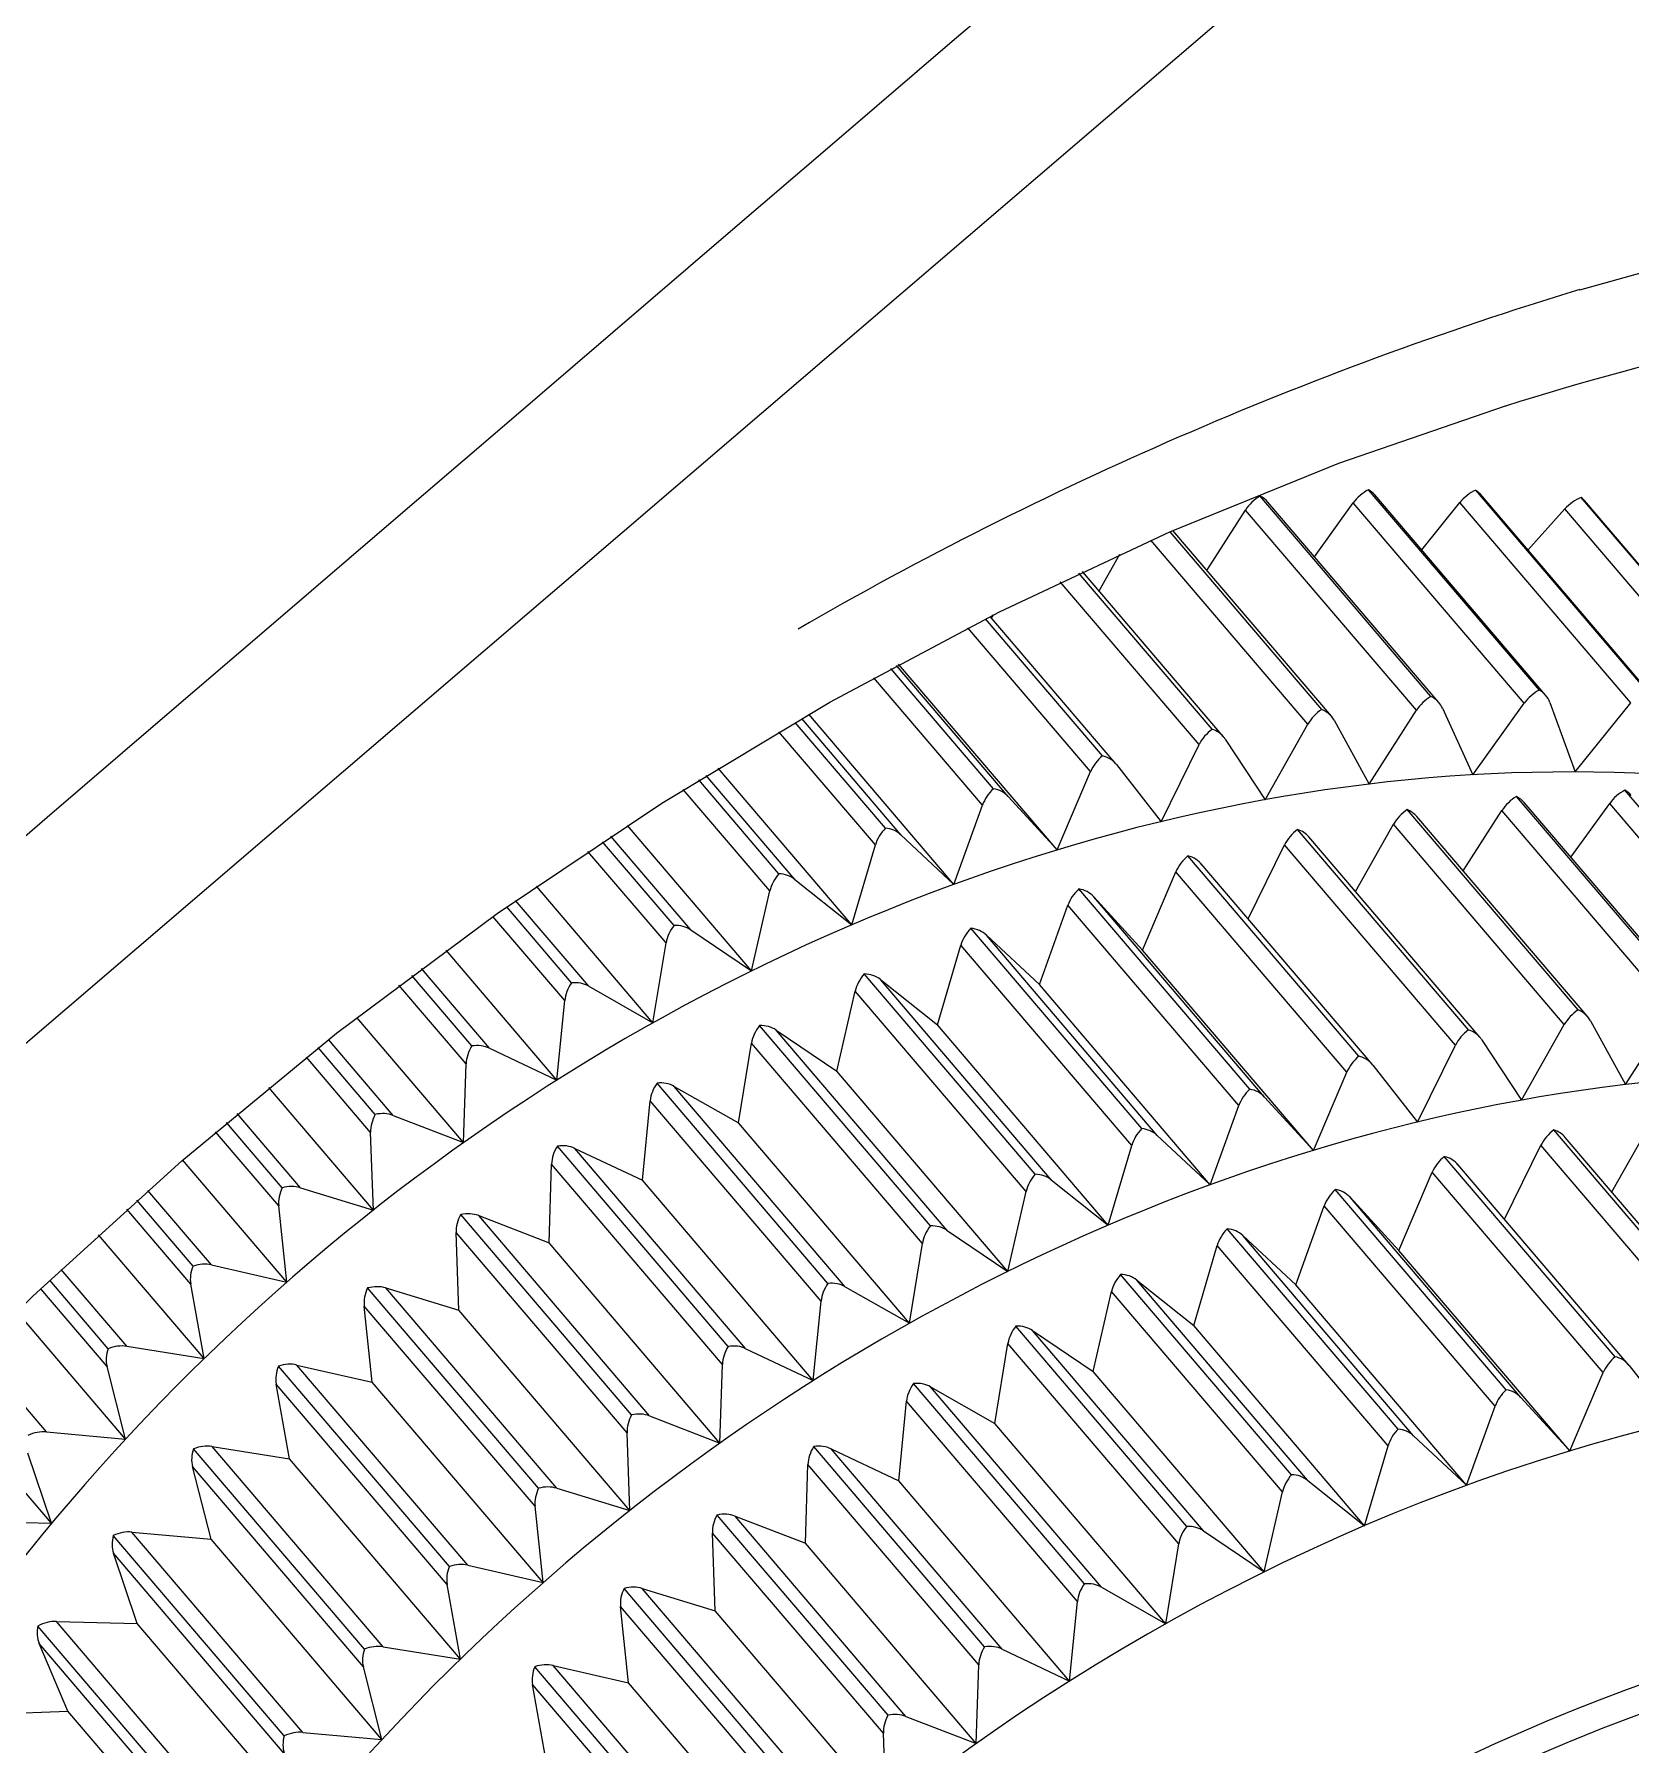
# Model space of a CAD drawing. Header units: metres. Extents: x 2999 to 3109, y 1752 to 1796.
# Drawn here: x 3011.89247 to 3011.8996, y 1761.68209 to 1761.68973 of the extents above; entities that cross this region are included whole.
import ezdxf

# ---------------------------------------------------------------- set-up
doc = ezdxf.new("R2010")
doc.units = ezdxf.units.M
doc.layers.add('PAREDES', color=7, linetype='Continuous')

msp = doc.modelspace()

# ---------------------------------------------------------------- linework, layer by layer
at = {"layer": 'PAREDES', "color": 253, "lineweight": 0}
for p, q in [((3011.799587392245, 1761.605682514449), (3011.928955554156, 1761.716508150525)), ((3011.899192201579, 1761.686798422618), (3011.89842924049, 1761.687693023826)), ((3011.899670769863, 1761.686796431494), (3011.898907831951, 1761.687691052555)), ((3011.898707941678, 1761.686770141677), (3011.897944980589, 1761.687664742885)), ((3011.898743166342, 1761.686743095641), (3011.897980205254, 1761.687637696848)), ((3011.8981883764, 1761.68739361718), (3011.898361315585, 1761.687634031017)), ((3011.899124253498, 1761.686739409956), (3011.898361315585, 1761.687634031017)), ((3011.899219900308, 1761.686775377168), (3011.898456939219, 1761.687669978375)), ((3011.898666857508, 1761.687423859245), (3011.89883690254, 1761.687635754573)), ((3011.899599919868, 1761.686741040809), (3011.89883690254, 1761.687635754573)), ((3011.89969134993, 1761.686777896264), (3011.898928412017, 1761.687672517326)), ((3011.900141796181, 1761.686764029789), (3011.899378858267, 1761.687658650851)), ((3011.90015566486, 1761.686750514415), (3011.899392726947, 1761.687645135476)), ((3011.897707460637, 1761.687332678474), (3011.897880258882, 1761.6876023862)), ((3011.898643196796, 1761.686707765139), (3011.897880258882, 1761.6876023862)), ((3011.899141007261, 1761.687423226446), (3011.899305305052, 1761.687607213091)), ((3011.900068242965, 1761.68671259203), (3011.899305305052, 1761.687607213091)), ((3011.898158861532, 1761.686645986618), (3011.897457864386, 1761.687467975092)), ((3011.898220125108, 1761.686711488786), (3011.897542962529, 1761.687505514147)), ((3011.898263203567, 1761.686681044501), (3011.897555376679, 1761.687511005418)), ((3011.897226337871, 1761.687241022658), (3011.897319474454, 1761.687405678274)), ((3011.897730628794, 1761.686622946697), (3011.897135770438, 1761.687320475136)), ((3011.897781898794, 1761.686589554236), (3011.897152031447, 1761.687328136741)), ((3011.897673124633, 1761.686554557146), (3011.897053319892, 1761.687281346537)), ((3011.897187919263, 1761.686433846919), (3011.896639959061, 1761.687076396016)), ((3011.897241567907, 1761.686504720054), (3011.896719427662, 1761.687116988467)), ((3011.897301254716, 1761.686469054605), (3011.896739896454, 1761.687127290332)), ((3011.896746782435, 1761.687119205333), (3011.896754442769, 1761.687134608162)), ((3011.896705397055, 1761.686284252553), (3011.8962201486, 1761.68685322218)), ((3011.896754809482, 1761.686357443874), (3011.896296413388, 1761.686894927681)), ((3011.896820845204, 1761.68632271674), (3011.896321348293, 1761.686908412583)), ((3011.897038951316, 1761.686084254802), (3011.896331465265, 1761.686913864761)), ((3011.898432396291, 1761.686378659216), (3011.898643196796, 1761.686707765139)), ((3011.898759004662, 1761.68671808727), (3011.898894455994, 1761.686419908344)), ((3011.898894455994, 1761.686419908344), (3011.899124253498, 1761.686739409956)), ((3011.899238884355, 1761.686742615825), (3011.899352069078, 1761.686432434164)), ((3011.899352069078, 1761.686432434164), (3011.899599919868, 1761.686741040809)), ((3011.896272528331, 1761.686181534628), (3011.895869504684, 1761.686654100035)), ((3011.896341656926, 1761.686151546624), (3011.895898803112, 1761.686670840823)), ((3011.896578469539, 1761.685930556579), (3011.895930518612, 1761.686690295182)), ((3011.897967922327, 1761.686308659746), (3011.898158861532, 1761.686645986618)), ((3011.898275250639, 1761.686663557578), (3011.898432396291, 1761.686378659216)), ((3011.896227504462, 1761.686106316363), (3011.895796460396, 1761.686611777986)), ((3011.897502785259, 1761.686210445679), (3011.897673124633, 1761.686554557146)), ((3011.897789691103, 1761.686579191682), (3011.897967922327, 1761.686308659746)), ((3011.897304179806, 1761.686465452482), (3011.897502785259, 1761.686210445679)), ((3011.895796604776, 1761.685977799451), (3011.895439288049, 1761.686396776057)), ((3011.895868495294, 1761.68595274927), (3011.895472437043, 1761.686417136975)), ((3011.896123001783, 1761.685750131726), (3011.895525999205, 1761.686450163141)), ((3011.897038951316, 1761.686084254802), (3011.897187919263, 1761.686433846919)), ((3011.895756168158, 1761.68590088519), (3011.895370116272, 1761.686353592339)), ((3011.896820845204, 1761.68632271674), (3011.897038951316, 1761.686084254802)), ((3011.899852427963, 1761.685428117383), (3011.89908949005, 1761.686322738444)), ((3011.900336608449, 1761.685456491027), (3011.899573670536, 1761.686351112088)), ((3011.896578469539, 1761.685930556579), (3011.896705397055, 1761.686284252553)), ((3011.899364555154, 1761.685369577048), (3011.898601617241, 1761.686264198109)), ((3011.898851946922, 1761.68599065418), (3011.899024665752, 1761.686260454608)), ((3011.899787683081, 1761.685365740844), (3011.899024665752, 1761.686260454608)), ((3011.899887573212, 1761.685401164049), (3011.899124635299, 1761.68629578511)), ((3011.899332783269, 1761.686051685588), (3011.89950574563, 1761.686292119279)), ((3011.900268683544, 1761.685397498218), (3011.89950574563, 1761.686292119279)), ((3011.895674530962, 1761.685543714529), (3011.895120376344, 1761.686193494445)), ((3011.89887505884, 1761.685281034959), (3011.898112097751, 1761.686175636166)), ((3011.898370744741, 1761.685899091066), (3011.898540353664, 1761.686198695941)), ((3011.899303291578, 1761.68530407488), (3011.898540353664, 1761.686198695941)), ((3011.899407610437, 1761.685339112909), (3011.898644672523, 1761.68623373397)), ((3011.895329011842, 1761.685747124893), (3011.895010016386, 1761.686121134062)), ((3011.895403445814, 1761.685726986116), (3011.895046684996, 1761.686145313803)), ((3011.896123001783, 1761.685750131726), (3011.896227504462, 1761.686106316363)), ((3011.896341656926, 1761.686151546624), (3011.896578469539, 1761.685930556579)), ((3011.897891212481, 1761.685777293595), (3011.89805459359, 1761.686107246616)), ((3011.898817554679, 1761.685212645408), (3011.89805459359, 1761.686107246616)), ((3011.89892632884, 1761.685247642498), (3011.898163367751, 1761.686142243706)), ((3011.895293258577, 1761.685668918436), (3011.894944574974, 1761.686077770581)), ((3011.898385974776, 1761.685162788462), (3011.897623036863, 1761.686057409524)), ((3011.898445684762, 1761.685127142867), (3011.897682723672, 1761.686021744074)), ((3011.895868495294, 1761.68595274927), (3011.896123001783, 1761.685750131726)), ((3011.897420420272, 1761.685636944271), (3011.897569411396, 1761.685986556243)), ((3011.898332428724, 1761.685091842478), (3011.897569411396, 1761.685986556243)), ((3011.894948299506, 1761.685475309263), (3011.894621782743, 1761.685858145055)), ((3011.895234891048, 1761.685312072414), (3011.89471431594, 1761.685922466917)), ((3011.895674530962, 1761.685543714529), (3011.895756168158, 1761.68590088519)), ((3011.897899216352, 1761.685015512282), (3011.897136278439, 1761.685910133344)), ((3011.897202314161, 1761.685875406209), (3011.897420420272, 1761.685636944271)), ((3011.89796527525, 1761.684980805002), (3011.897202314161, 1761.685875406209)), ((3011.89484078181, 1761.685411170241), (3011.894520380048, 1761.685786867915)), ((3011.89487159679, 1761.685490450501), (3011.894581859337, 1761.68583021262)), ((3011.896959938495, 1761.685483246049), (3011.897086866012, 1761.685836942023)), ((3011.897849883341, 1761.684942228259), (3011.897086866012, 1761.685836942023)), ((3011.895403445814, 1761.685726986116), (3011.895674530962, 1761.685543714529)), ((3011.897416935201, 1761.684839603036), (3011.896653997288, 1761.685734224098)), ((3011.896723125883, 1761.685704236094), (3011.896959938495, 1761.685483246049)), ((3011.897486063796, 1761.684809615032), (3011.896723125883, 1761.685704236094)), ((3011.8948059293, 1761.68505614493), (3011.894311174149, 1761.68563625875)), ((3011.895234891048, 1761.685312072414), (3011.895293258577, 1761.685668918436)), ((3011.896504493915, 1761.685302841049), (3011.896608973419, 1761.685659005832)), ((3011.897371934508, 1761.684764404625), (3011.896608973419, 1761.685659005832)), ((3011.898183460776, 1761.684742250361), (3011.897420420272, 1761.685636944271)), ((3011.894504973155, 1761.68519871782), (3011.894201043486, 1761.685555093599)), ((3011.894400575228, 1761.685128732415), (3011.894100934001, 1761.685480102241)), ((3011.894426402172, 1761.685208722388), (3011.89415827565, 1761.685523117073)), ((3011.894948299506, 1761.685475309263), (3011.895234891048, 1761.685312072414)), ((3011.896941034821, 1761.684635887713), (3011.896178073732, 1761.68553048892)), ((3011.896250043666, 1761.685505346037), (3011.896504493915, 1761.685302841049)), ((3011.897012981579, 1761.684610724976), (3011.896250043666, 1761.685505346037)), ((3011.897722876408, 1761.684588624987), (3011.896959938495, 1761.685483246049)), ((3011.8948059293, 1761.68505614493), (3011.89484078181, 1761.685411170241)), ((3011.896055999919, 1761.685096403998), (3011.89613766029, 1761.685453594514)), ((3011.896900598203, 1761.684558973452), (3011.89613766029, 1761.685453594514)), ((3011.894389334146, 1761.684777057027), (3011.893912480569, 1761.6853361803)), ((3011.899419680684, 1761.685321645839), (3011.899576882577, 1761.685036634922)), ((3011.899576882577, 1761.685036634922), (3011.899787683081, 1761.685365740844)), ((3011.896473418712, 1761.684405193301), (3011.895710480799, 1761.685299814362)), ((3011.895784914771, 1761.685279675585), (3011.896055999919, 1761.685096403998)), ((3011.896547852684, 1761.684385054524), (3011.895784914771, 1761.685279675585)), ((3011.897267431828, 1761.684408219988), (3011.896504493915, 1761.685302841049)), ((3011.899112352373, 1761.684966748008), (3011.899303291578, 1761.68530407488)), ((3011.893995129703, 1761.684903237623), (3011.893740616312, 1761.685201647714)), ((3011.894075304132, 1761.684898303598), (3011.893786043173, 1761.685237509499)), ((3011.894504973155, 1761.68519871782), (3011.8948059293, 1761.68505614493)), ((3011.895616360005, 1761.684864761884), (3011.895674727533, 1761.685221607906)), ((3011.896437665447, 1761.684326986844), (3011.895674727533, 1761.685221607906)), ((3011.898647192129, 1761.684868514087), (3011.898817554679, 1761.685212645408)), ((3011.898934121149, 1761.685237279944), (3011.899112352373, 1761.684966748008)), ((3011.893974443136, 1761.684822829179), (3011.893687462053, 1761.685159326845)), ((3011.894389334146, 1761.684777057027), (3011.894400575228, 1761.685128732415)), ((3011.896818937832, 1761.684201782936), (3011.896055999919, 1761.685096403998)), ((3011.898183460776, 1761.684742250361), (3011.898332428724, 1761.685091842478)), ((3011.898448609851, 1761.685123540744), (3011.898647192129, 1761.684868514087)), ((3011.893986896605, 1761.684475860807), (3011.893519811146, 1761.685023581633)), ((3011.896016106251, 1761.68414844606), (3011.895253145162, 1761.685043047268)), ((3011.895329768462, 1761.685027998732), (3011.895616360005, 1761.684864761884)), ((3011.896092706376, 1761.684133377671), (3011.895329768462, 1761.685027998732)), ((3011.895187398257, 1761.684608834399), (3011.895222250767, 1761.68496385971)), ((3011.89598518868, 1761.684069238649), (3011.895222250767, 1761.68496385971)), ((3011.897722876408, 1761.684588624987), (3011.897849883341, 1761.684942228259)), ((3011.89796527525, 1761.684980805002), (3011.898183460776, 1761.684742250361)), ((3011.893579639931, 1761.684575107871), (3011.893330923878, 1761.684866750656)), ((3011.893661040504, 1761.684575403373), (3011.893378483519, 1761.684906689827)), ((3011.894075304132, 1761.684898303598), (3011.894389334146, 1761.684777057027)), ((3011.896379297918, 1761.683970140823), (3011.895616360005, 1761.684864761884)), ((3011.89356414349, 1761.684494645048), (3011.893282006759, 1761.684825487841)), ((3011.893986896605, 1761.684475860807), (3011.893974443136, 1761.684822829179)), ((3011.897486063796, 1761.684809615032), (3011.897722876408, 1761.684588624987)), ((3011.900019545125, 1761.683939010664), (3011.899256527796, 1761.684833724428)), ((3011.90007073571, 1761.683905710907), (3011.899307797797, 1761.684800331968)), ((3011.899515174786, 1761.684557179328), (3011.899684760534, 1761.684856764349)), ((3011.895570832218, 1761.68386681065), (3011.894807871129, 1761.684761411857)), ((3011.894886442112, 1761.68475140729), (3011.895187398257, 1761.684608834399)), ((3011.89564945944, 1761.683856693526), (3011.894886442112, 1761.68475140729)), ((3011.897267431828, 1761.684408219988), (3011.897371934508, 1761.684764404625)), ((3011.899530404822, 1761.683820876724), (3011.898767466909, 1761.684715497785)), ((3011.899035698767, 1761.6844352693), (3011.899199023635, 1761.684765334878)), ((3011.899961961549, 1761.683870713816), (3011.899199023635, 1761.684765334878)), ((3011.893600192624, 1761.684153906337), (3011.893134933724, 1761.684699494997)), ((3011.894770803103, 1761.684329746496), (3011.894782044184, 1761.684681421884)), ((3011.895545084689, 1761.683786727974), (3011.894782044184, 1761.684681421884)), ((3011.898564929733, 1761.68429493983), (3011.89871389768, 1761.684644531948)), ((3011.899476835594, 1761.683749910886), (3011.89871389768, 1761.684644531948)), ((3011.899590091631, 1761.683785211275), (3011.898827153718, 1761.684679832336)), ((3011.893263837634, 1761.684231274509), (3011.892980112591, 1761.684563971359)), ((3011.893661040504, 1761.684575403373), (3011.893986896605, 1761.684475860807)), ((3011.89595033617, 1761.683714213338), (3011.895187398257, 1761.684608834399)), ((3011.896818937832, 1761.684201782936), (3011.896900598203, 1761.684558973452)), ((3011.897012981579, 1761.684610724976), (3011.897267431828, 1761.684408219988)), ((3011.899043725813, 1761.683673507842), (3011.898280708484, 1761.684568221606)), ((3011.893171344941, 1761.684145609501), (3011.892886031585, 1761.684480160407)), ((3011.893181522089, 1761.684225855316), (3011.892930661815, 1761.684520001077)), ((3011.893600192624, 1761.684153906337), (3011.89356414349, 1761.684494645048)), ((3011.898104345365, 1761.684141314457), (3011.898231352297, 1761.684494917728)), ((3011.898994313386, 1761.683600316521), (3011.898231352297, 1761.684494917728)), ((3011.89910968212, 1761.68363887341), (3011.898346744206, 1761.684533494471)), ((3011.898346744206, 1761.684533494471), (3011.898564929733, 1761.68429493983)), ((3011.895139615989, 1761.683561213328), (3011.89437659866, 1761.684455927092)), ((3011.894456773089, 1761.684450993067), (3011.894770803103, 1761.684329746496)), ((3011.895219813593, 1761.683556299157), (3011.894456773089, 1761.684450993067)), ((3011.893230798154, 1761.683812543681), (3011.892759424252, 1761.684365270459)), ((3011.894368365562, 1761.684028550277), (3011.894355912093, 1761.684375518649)), ((3011.895118873182, 1761.683480917441), (3011.894355912093, 1761.684375518649)), ((3011.895533741016, 1761.683435125435), (3011.894770803103, 1761.684329746496)), ((3011.896379297918, 1761.683970140823), (3011.896437665447, 1761.684326986844)), ((3011.896547852684, 1761.684385054524), (3011.896818937832, 1761.684201782936)), ((3011.898561365246, 1761.683497691298), (3011.897798404158, 1761.684392292506)), ((3011.898630493841, 1761.683467703294), (3011.897867532752, 1761.684362304502)), ((3011.897867532752, 1761.684362304502), (3011.898104345365, 1761.684141314457)), ((3011.897648900785, 1761.683960909457), (3011.897753403464, 1761.684317094094)), ((3011.898516341377, 1761.683422473033), (3011.897753403464, 1761.684317094094)), ((3011.899327867646, 1761.683400318769), (3011.898564929733, 1761.68429493983)), ((3011.892885466765, 1761.683867273637), (3011.892592552688, 1761.684210743869)), ((3011.893263837634, 1761.684231274509), (3011.893600192624, 1761.684153906337)), ((3011.898085441691, 1761.683293956121), (3011.897322503778, 1761.684188577182)), ((3011.892797590372, 1761.683777205014), (3011.89250134084, 1761.684124568764)), ((3011.892802580483, 1761.683856704179), (3011.892541657605, 1761.684162643053)), ((3011.893230798154, 1761.683812543681), (3011.893171344941, 1761.684145609501)), ((3011.894724069976, 1761.683233196133), (3011.893961108887, 1761.684127797341)), ((3011.894042509461, 1761.684128092842), (3011.894368365562, 1761.684028550277)), ((3011.894805447374, 1761.683233471781), (3011.894042509461, 1761.684128092842)), ((3011.896092706376, 1761.684133377671), (3011.896379297918, 1761.683970140823)), ((3011.897200406788, 1761.683754472406), (3011.89728206716, 1761.684111662922)), ((3011.898045005073, 1761.68321704186), (3011.89728206716, 1761.684111662922)), ((3011.898157411625, 1761.683268813238), (3011.897394450536, 1761.684163414445)), ((3011.897394450536, 1761.684163414445), (3011.897648900785, 1761.683960909457)), ((3011.898867306454, 1761.683246713249), (3011.898104345365, 1761.684141314457)), ((3011.892880345379, 1761.683453010348), (3011.892394779262, 1761.684022350785)), ((3011.893981661581, 1761.683706595807), (3011.893945635622, 1761.684047354371)), ((3011.894708573536, 1761.68315273331), (3011.893945635622, 1761.684047354371)), ((3011.89513132665, 1761.683133949069), (3011.894368365562, 1761.684028550277)), ((3011.89595033617, 1761.683714213338), (3011.89598518868, 1761.684069238649)), ((3011.897617848758, 1761.683063281563), (3011.896854887669, 1761.68395788277)), ((3011.898411838698, 1761.683066288396), (3011.897648900785, 1761.683960909457)), ((3011.892885466765, 1761.683867273637), (3011.893230798154, 1761.683812543681)), ((3011.896760869466, 1761.683522757443), (3011.896819134403, 1761.683879676314)), ((3011.897582095492, 1761.682985075106), (3011.896819134403, 1761.683879676314)), ((3011.897692362145, 1761.683043050083), (3011.896929321641, 1761.683937743993)), ((3011.896929321641, 1761.683937743993), (3011.897200406788, 1761.683754472406)), ((3011.892527368188, 1761.683484956083), (3011.892217346694, 1761.683848489833)), ((3011.89564945944, 1761.683856693526), (3011.89595033617, 1761.683714213338)), ((3011.892880345379, 1761.683453010348), (3011.892797590372, 1761.683777205014)), ((3011.894326008374, 1761.682883831022), (3011.893562991045, 1761.683778544786)), ((3011.893645386006, 1761.683783871276), (3011.893981661581, 1761.683706595807)), ((3011.894408347095, 1761.682889270068), (3011.893645386006, 1761.683783871276)), ((3011.895533741016, 1761.683435125435), (3011.895545084689, 1761.683786727974)), ((3011.897963367877, 1761.682859871198), (3011.897200406788, 1761.683754472406)), ((3011.899327867646, 1761.683400318769), (3011.899476835594, 1761.683749910886)), ((3011.899593016721, 1761.683781609152), (3011.89979170159, 1761.683526509646)), ((3011.892550148827, 1761.683076914657), (3011.89204241587, 1761.683672271447)), ((3011.89361226711, 1761.68336523315), (3011.893552813898, 1761.68369829897)), ((3011.894315774986, 1761.682803697762), (3011.893552813898, 1761.68369829897)), ((3011.89474462267, 1761.682811994599), (3011.893981661581, 1761.683706595807)), ((3011.897160513121, 1761.682806514468), (3011.896397575208, 1761.683701135529)), ((3011.897237215837, 1761.68279137323), (3011.896474175332, 1761.683686067141)), ((3011.896474175332, 1761.683686067141), (3011.896760869466, 1761.683522757443)), ((3011.89910968212, 1761.68363887341), (3011.899327867646, 1761.683400318769)), ((3011.896331805126, 1761.683266902808), (3011.896366657636, 1761.683621928119)), ((3011.897129698141, 1761.682727234208), (3011.896366657636, 1761.683621928119)), ((3011.898867306454, 1761.683246713249), (3011.898994313386, 1761.683600316521)), ((3011.892527368188, 1761.683484956083), (3011.892880345379, 1761.683453010348)), ((3011.895219813593, 1761.683556299157), (3011.895533741016, 1761.683435125435)), ((3011.897523807379, 1761.682628136382), (3011.896760869466, 1761.683522757443)), ((3011.893946987353, 1761.682514772587), (3011.89318404944, 1761.683409393648)), ((3011.893266935721, 1761.683419963107), (3011.89361226711, 1761.68336523315)), ((3011.894029873634, 1761.682525342045), (3011.893266935721, 1761.683419963107)), ((3011.89513132665, 1761.683133949069), (3011.895118873182, 1761.683480917441)), ((3011.896715318503, 1761.682524786355), (3011.895952301174, 1761.683419500119)), ((3011.896793889486, 1761.682514781787), (3011.896030928397, 1761.683409382995)), ((3011.896030928397, 1761.683409382995), (3011.896331805126, 1761.683266902808)), ((3011.898411838698, 1761.683066288396), (3011.898516341377, 1761.683422473033)), ((3011.898630493841, 1761.683467703294), (3011.898867306454, 1761.683246713249)), ((3011.892550148827, 1761.683076914657), (3011.892444581499, 1761.683390728658)), ((3011.894375284439, 1761.682470519386), (3011.89361226711, 1761.68336523315)), ((3011.895915233148, 1761.682987834758), (3011.895926553645, 1761.683339417444)), ((3011.896689491559, 1761.682444796382), (3011.895926553645, 1761.683339417444)), ((3011.893261814336, 1761.683005699817), (3011.893179059329, 1761.683329894483)), ((3011.893941997242, 1761.682435273422), (3011.893179059329, 1761.683329894483)), ((3011.897094766216, 1761.6823723016), (3011.896331805126, 1761.683266902808)), ((3011.898157411625, 1761.683268813238), (3011.898411838698, 1761.683066288396)), ((3011.894805447374, 1761.683233471781), (3011.89513132665, 1761.683133949069)), ((3011.897963367877, 1761.682859871198), (3011.898045005073, 1761.68321704186)), ((3011.89474462267, 1761.682811994599), (3011.894708573536, 1761.68315273331)), ((3011.896284046034, 1761.68221930159), (3011.895521108122, 1761.683113922651)), ((3011.896364220463, 1761.682214367565), (3011.89560128255, 1761.683108988626)), ((3011.89560128255, 1761.683108988626), (3011.895915233148, 1761.682987834758)), ((3011.892190949133, 1761.68308600958), (3011.892550148827, 1761.683076914657)), ((3011.892908837145, 1761.683037645552), (3011.893261814336, 1761.683005699817)), ((3011.893671798234, 1761.682143044345), (3011.892908837145, 1761.683037645552)), ((3011.896263359467, 1761.682138893147), (3011.895500421554, 1761.683033514208)), ((3011.895512795607, 1761.682686638539), (3011.895500421554, 1761.683033514208)), ((3011.897692362145, 1761.683043050083), (3011.897963367877, 1761.682859871198)), ((3011.893588629214, 1761.682127410603), (3011.892825611885, 1761.683022124367)), ((3011.894024752249, 1761.682111078756), (3011.893261814336, 1761.683005699817)), ((3011.896678171061, 1761.682093213697), (3011.895915233148, 1761.682987834758)), ((3011.897523807379, 1761.682628136382), (3011.897582095492, 1761.682985075106)), ((3011.892931617784, 1761.682629604126), (3011.892826050456, 1761.682943418127)), ((3011.893589011544, 1761.682048816919), (3011.892826050456, 1761.682943418127)), ((3011.894408347095, 1761.682889270068), (3011.89474462267, 1761.682811994599)), ((3011.894375284439, 1761.682470519386), (3011.894315774986, 1761.682803697762)), ((3011.895868476846, 1761.681891264541), (3011.895105538933, 1761.682785885603)), ((3011.895949956835, 1761.68189146734), (3011.895186916331, 1761.682786161251)), ((3011.895186916331, 1761.682786161251), (3011.895512795607, 1761.682686638539)), ((3011.897094766216, 1761.6823723016), (3011.897129698141, 1761.682727234208)), ((3011.897237215837, 1761.68279137323), (3011.897523807379, 1761.682628136382)), ((3011.895852980405, 1761.681810801718), (3011.895090042492, 1761.682705422779)), ((3011.895126091627, 1761.682364684068), (3011.895090042492, 1761.682705422779)), ((3011.89627573352, 1761.681792017477), (3011.895512795607, 1761.682686638539)), ((3011.893252341185, 1761.681723432805), (3011.892489403271, 1761.682618053866)), ((3011.892572441265, 1761.682638718903), (3011.892931617784, 1761.682629604126)), ((3011.893335379178, 1761.681744097842), (3011.892572441265, 1761.682638718903)), ((3011.893694635113, 1761.681734890362), (3011.892931617784, 1761.682629604126)), ((3011.892623173987, 1761.682238388845), (3011.892495115091, 1761.682540650339)), ((3011.89325807618, 1761.681646049132), (3011.892495115091, 1761.682540650339)), ((3011.894029873634, 1761.682525342045), (3011.894375284439, 1761.682470519386)), ((3011.896793889486, 1761.682514781787), (3011.897094766216, 1761.6823723016)), ((3011.894024752249, 1761.682111078756), (3011.893941997242, 1761.682435273422)), ((3011.89547043842, 1761.681541919284), (3011.894707500506, 1761.682436540345)), ((3011.895552753965, 1761.681547338476), (3011.894789816052, 1761.682441959538)), ((3011.894789816052, 1761.682441959538), (3011.895126091627, 1761.682364684068)), ((3011.896678171061, 1761.682093213697), (3011.896689491559, 1761.682444796382)), ((3011.895460181856, 1761.681461766171), (3011.894697243943, 1761.682356387232)), ((3011.894756753396, 1761.682023208856), (3011.894697243943, 1761.682356387232)), ((3011.89588902954, 1761.681470063007), (3011.895126091627, 1761.682364684068)), ((3011.892259221439, 1761.682224606075), (3011.892623173987, 1761.682238388845)), ((3011.893386111901, 1761.681343767784), (3011.892623173987, 1761.682238388845)), ((3011.896364220463, 1761.682214367565), (3011.896678171061, 1761.682093213697)), ((3011.893671798234, 1761.682143044345), (3011.894024752249, 1761.682111078756)), ((3011.89627573352, 1761.681792017477), (3011.896263359467, 1761.682138893147))]:
    msp.add_line(p, q, dxfattribs=at)
for points in [[(3011.899372157619, 1761.68858646339), (3011.899955497012, 1761.688748164789), (3011.900529967549, 1761.688881051409), (3011.901093099933, 1761.688985097445), (3011.901642266037, 1761.689060462498), (3011.902175102553, 1761.689107372297), (3011.902689292528, 1761.689126092278), (3011.903182522403, 1761.689117212262), (3011.903652776509, 1761.689081255786), (3011.904097906918, 1761.68901927603), (3011.904516119827, 1761.688932147334)], [(3011.888300883186, 1761.677573454514), (3011.888435215409, 1761.678012415081), (3011.888588830155, 1761.678444909179), (3011.888774550051, 1761.678905549692), (3011.888978757699, 1761.679358399936), (3011.889331727613, 1761.680050240692), (3011.889737603384, 1761.680747541785), (3011.89019422164, 1761.681443306382), (3011.890698876392, 1761.682131358689), (3011.891248395041, 1761.682805926866), (3011.891839492513, 1761.683461464185), (3011.892468304647, 1761.684093052982), (3011.893130831624, 1761.684695980857), (3011.893822517721, 1761.685266184327), (3011.894538681443, 1761.685799652903), (3011.895274201269, 1761.686293124287), (3011.896023750491, 1761.68674348188), (3011.896781549086, 1761.687148185151), (3011.897541462905, 1761.68750487241), (3011.898296881305, 1761.687811738182), (3011.899040945508, 1761.688067407368)]]:
    msp.add_lwpolyline(points, dxfattribs=at)
for centre, radius, start, end in [((3010.970527799075, 1762.908031058607), 1.466147559632665, 301.4662384121358, 319.7050643108328), ((3111.831417499622, 1645.171443435346), 153.508512631862, 130.6030408440979, 130.6668198482213), ((3103.501930915186, 1654.894408575607), 140.7010131401963, 130.6045269452532, 130.6738943172298), ((3011.904259118186, 1761.672567852088), 0.01674842199991173, 106.96600260167, 120.010420822324), ((3011.9025504469, 1761.677049378115), 0.01156270640984473, 96.99322973470181, 107.6679548031303)]:
    msp.add_arc(centre, radius, start, end, dxfattribs=at)
for centre, major_axis, ratio, start_param, end_param in [((3009.143085672198, 1765.041227319452), (-2.768294905619666, 3.231465536757614), 0.5783642864339333, 3.047316074371338, 3.235869169235229), ((3011.898477079963, 1761.687570056013), (0.0001217253010711734, 0.0001037960305268887), 0.8089340472728174, 1.295984387397766, 1.866037368774414), ((3011.898335213918, 1761.687566182345), (0.0001217253010711734, 0.0001037960305268887), 0.8089340472728174, 9.38590892474167e-05, 0.2775811553001404), ((3011.898946564293, 1761.6875636584), (0.0001217253010711734, 0.0001037960305268887), 0.8089340472728174, 1.231870293617249, 1.801923274993896), ((3011.898806663541, 1761.687568701441), (0.0001217253010711734, 0.0001037960305268887), 0.8089340472728174, 6.283185005187988, 6.496652126312256), ((3011.898001725407, 1761.687546671495), (0.0001217253010711734, 0.0001037960305268887), 0.8089340472728174, 1.360098481178284, 1.930151462554932), ((3011.897858456777, 1761.687533880964), (0.0001217253010711734, 0.0001037960305268887), 0.8089340472728174, 1.978152113224496e-07, 0.3416952788829803), ((3011.899408351224, 1761.687527359996), (0.0001217253010711734, 0.0001037960305268887), 0.8089340472728174, 1.167756080627441, 1.737809062004089), ((3011.899270978471, 1761.687541319592), (0.0001217253010711734, 0.0001037960305268887), 0.8089340472728174, 4.626121517503634e-05, 0.1493528783321381), ((3011.89876466332, 1761.686652050434), (0.0001217253010711734, 0.0001037960305268887), 0.8089340472728174, 1.360098481178284, 1.930151462554932), ((3011.898621417866, 1761.686639279756), (0.0001217253010711734, 0.0001037960305268887), 0.8089340472728174, 1.978152113224496e-07, 0.3416952788829803), ((3011.899240017875, 1761.686675434952), (0.0001217253010711734, 0.0001037960305268887), 0.8089340472728174, 1.295984387397766, 1.866037368774414), ((3011.899098151831, 1761.686671561283), (0.0001217253010711734, 0.0001037960305268887), 0.8089340472728174, 9.38590892474167e-05, 0.2775811553001404), ((3011.899098151831, 1761.686671561283), (0.0001217253010711734, 0.0001037960305268887), 0.8089340472728174, 5.990713596343994, 6.283278942108154), ((3011.897824012266, 1761.679411814626), (0.005972797101564249, 0.0050937222497857), 0.8089340818482185, 0.5219685435295105, 2.178149700164795), ((3011.89828539148, 1761.686598949452), (0.0001217253010711734, 0.0001037960305268887), 0.8089340472728174, 1.424212694168091, 1.994265675544739), ((3011.89814145509, 1761.686577228617), (0.0001217253010711734, 0.0001037960305268887), 0.8089340472728174, 6.283041477203369, 6.688994884490967), ((3011.898621417866, 1761.686639279756), (0.0001217253010711734, 0.0001037960305268887), 0.8089340472728174, 6.054827690124512, 6.283185482025146), ((3011.897804350593, 1761.68651620424), (0.0001217253010711734, 0.0001037960305268887), 0.8089340472728174, 1.488326787948608, 2.058379888534546), ((3011.897660070902, 1761.686485831055), (0.0001217253010711734, 0.0001037960305268887), 0.8089340472728174, 6.283185005187988, 6.753108978271484), ((3011.89814145509, 1761.686577228617), (0.0001217253010711734, 0.0001037960305268887), 0.8089340472728174, 6.118941783905029, 6.283041477203369), ((3011.897660070902, 1761.686485831055), (0.0001217253010711734, 0.0001037960305268887), 0.8089340472728174, 6.183055877685547, 6.283185005187988), ((3011.897323291814, 1761.686404350545), (0.0001217253010711734, 0.0001037960305268887), 0.8089340472728174, 1.552440881729126, 2.122493982315063), ((3011.897179506239, 1761.68636523872), (0.0001217253010711734, 0.0001037960305268887), 0.8089340472728174, 6.247169971466064, 6.817223072052002), ((3011.896844320427, 1761.686263745275), (0.0001217253010711734, 0.0001037960305268887), 0.8089340472728174, 1.616555094718933, 2.186608076095581), ((3011.896701525547, 1761.686216159478), (0.0001217253010711734, 0.0001037960305268887), 0.8089340472728174, 0.02809882536530495, 0.5981518030166626), ((3011.899146132277, 1761.686204739903), (0.0001217253010711734, 0.0001037960305268887), 0.8089340472728174, 1.360098481178284, 1.930151462554932), ((3011.899002886822, 1761.686191969226), (0.0001217253010711734, 0.0001037960305268887), 0.8089340472728174, 1.978155097503986e-07, 0.3416952788829803), ((3011.899621486832, 1761.686228124421), (0.0001217253010711734, 0.0001037960305268887), 0.8089340472728174, 1.295984387397766, 1.866037368774414), ((3011.899479620788, 1761.686224250753), (0.0001217253010711734, 0.0001037960305268887), 0.8089340472728174, 9.38590892474167e-05, 0.2775811553001404), ((3011.898666939853, 1761.686151546219), (0.0001217253010711734, 0.0001037960305268887), 0.8089340472728174, 1.424212694168091, 1.994265675544739), ((3011.898522924047, 1761.686129918086), (0.0001217253010711734, 0.0001037960305268887), 0.8089340472728174, 6.283041477203369, 6.688994884490967), ((3011.896369326644, 1761.686095043302), (0.0001217253010711734, 0.0001037960305268887), 0.8089340472728174, 1.680669188499451, 2.250722169876099), ((3011.896228177867, 1761.686039062795), (0.0001217253010711734, 0.0001037960305268887), 0.8089340472728174, 0.09221296012401581, 0.662265956401825), ((3011.898185819549, 1761.686068893709), (0.0001217253010711734, 0.0001037960305268887), 0.8089340472728174, 1.488326787948608, 2.058379888534546), ((3011.89804164245, 1761.686038447675), (0.0001217253010711734, 0.0001037960305268887), 0.8089340472728174, 6.283185005187988, 6.753108978271484), ((3011.89770476077, 1761.685957040014), (0.0001217253010711734, 0.0001037960305268887), 0.8089340472728174, 1.552440881729126, 2.122493982315063), ((3011.897560998372, 1761.685917948044), (0.0001217253010711734, 0.0001037960305268887), 0.8089340472728174, 6.247169971466064, 6.817223072052002), ((3011.895900405858, 1761.685898753798), (0.0001217253010711734, 0.0001037960305268887), 0.8089340472728174, 1.744783282279968, 2.314836263656616), ((3011.8957613667, 1761.685834775659), (0.0001217253010711734, 0.0001037960305268887), 0.8089340472728174, 0.156327098608017, 0.7263801097869873), ((3011.897225789384, 1761.685816434745), (0.0001217253010711734, 0.0001037960305268887), 0.8089340472728174, 1.616555094718933, 2.186608076095581), ((3011.897082994503, 1761.685768848948), (0.0001217253010711734, 0.0001037960305268887), 0.8089340472728174, 0.02809882536530495, 0.5981518030166626), ((3011.895439325914, 1761.685675909013), (0.0001217253010711734, 0.0001037960305268887), 0.8089340472728174, 1.808897495269775, 2.378950357437134), ((3011.895303018719, 1761.685604144913), (0.0001217253010711734, 0.0001037960305268887), 0.8089340472728174, 0.2204412370920181, 0.7904942631721497), ((3011.8967507956, 1761.685647732771), (0.0001217253010711734, 0.0001037960305268887), 0.8089340472728174, 1.680669188499451, 2.250722169876099), ((3011.896609646824, 1761.685591752264), (0.0001217253010711734, 0.0001037960305268887), 0.8089340472728174, 0.09221296012401581, 0.662265956401825), ((3011.894988013486, 1761.685427355789), (0.0001217253010711734, 0.0001037960305268887), 0.8089340472728174, 1.873011589050293, 2.44306468963623), ((3011.894855037424, 1761.685347997547), (0.0001217253010711734, 0.0001037960305268887), 0.8089340472728174, 0.2845553755760193, 0.8546083569526672), ((3011.896281897991, 1761.685451463121), (0.0001217253010711734, 0.0001037960305268887), 0.8089340472728174, 1.744783282279968, 2.314836263656616), ((3011.896142835657, 1761.685387465128), (0.0001217253010711734, 0.0001037960305268887), 0.8089340472728174, 0.156327098608017, 0.7263801097869873), ((3011.898968419136, 1761.678069883034), (0.005972797101564249, 0.0050937222497857), 0.8089340818482185, 0.5219685435295105, 2.178149700164795), ((3011.899429900941, 1761.685256945011), (0.0001217253010711734, 0.0001037960305268887), 0.8089340472728174, 1.424212694168091, 1.994265675544739), ((3011.89928586196, 1761.685235297025), (0.0001217253010711734, 0.0001037960305268887), 0.8089340472728174, 6.283041477203369, 6.688994884490967), ((3011.89928586196, 1761.685235297025), (0.0001217253010711734, 0.0001037960305268887), 0.8089340472728174, 6.118941783905029, 6.283041477203369), ((3011.895820794871, 1761.685228598482), (0.0001217253010711734, 0.0001037960305268887), 0.8089340472728174, 1.808897495269775, 2.378950357437134), ((3011.895684487676, 1761.685156834382), (0.0001217253010711734, 0.0001037960305268887), 0.8089340472728174, 0.2204412370920181, 0.7904942631721497), ((3011.898948757462, 1761.685174272648), (0.0001217253010711734, 0.0001037960305268887), 0.8089340472728174, 1.488326787948608, 2.058379888534546), ((3011.898804580363, 1761.685143826614), (0.0001217253010711734, 0.0001037960305268887), 0.8089340472728174, 6.283185005187988, 6.753108978271484), ((3011.898804580363, 1761.685143826614), (0.0001217253010711734, 0.0001037960305268887), 0.8089340472728174, 6.183055877685547, 6.283185005187988), ((3011.894548418424, 1761.685153960824), (0.0001217253010711734, 0.0001037960305268887), 0.8089340472728174, 1.937125682830811, 2.507178783416748), ((3011.894419283361, 1761.685067445226), (0.0001217253010711734, 0.0001037960305268887), 0.8089340472728174, 0.3486694991588593, 0.9187225103378296), ((3011.89846772186, 1761.685062438807), (0.0001217253010711734, 0.0001037960305268887), 0.8089340472728174, 1.552440881729126, 2.122493982315063), ((3011.898323936285, 1761.685023326982), (0.0001217253010711734, 0.0001037960305268887), 0.8089340472728174, 6.247169971466064, 6.817223072052002), ((3011.895369482443, 1761.684980045258), (0.0001217253010711734, 0.0001037960305268887), 0.8089340472728174, 1.873011589050293, 2.44306468963623), ((3011.895236506381, 1761.684900687017), (0.0001217253010711734, 0.0001037960305268887), 0.8089340472728174, 0.2845553755760193, 0.8546083569526672), ((3011.897988750472, 1761.684921833537), (0.0001217253010711734, 0.0001037960305268887), 0.8089340472728174, 1.616555094718933, 2.186608076095581), ((3011.897845932417, 1761.684874227886), (0.0001217253010711734, 0.0001037960305268887), 0.8089340472728174, 0.02809882536530495, 0.5981518030166626), ((3011.894122265619, 1761.684857041041), (0.0001217253010711734, 0.0001037960305268887), 0.8089340472728174, 2.001239776611328, 2.571292877197266), ((3011.893997514484, 1761.684763672463), (0.0001217253010711734, 0.0001037960305268887), 0.8089340472728174, 0.4127836525440216, 0.9828366637229919), ((3011.897513756689, 1761.684753131564), (0.0001217253010711734, 0.0001037960305268887), 0.8089340472728174, 1.680669188499451, 2.250722169876099), ((3011.897372607913, 1761.684697151057), (0.0001217253010711734, 0.0001037960305268887), 0.8089340472728174, 0.09221296012401581, 0.662265956401825), ((3011.899330249595, 1761.684726981971), (0.0001217253010711734, 0.0001037960305268887), 0.8089340472728174, 1.488326787948608, 2.058379888534546), ((3011.89918604932, 1761.684696516083), (0.0001217253010711734, 0.0001037960305268887), 0.8089340472728174, 6.283185005187988, 6.753108978271484), ((3011.894929910556, 1761.684706670147), (0.0001217253010711734, 0.0001037960305268887), 0.8089340472728174, 1.937125682830811, 2.507178783416748), ((3011.894800752317, 1761.684620134696), (0.0001217253010711734, 0.0001037960305268887), 0.8089340472728174, 0.3486694991588593, 0.9187225103378296), ((3011.898849190816, 1761.684615128276), (0.0001217253010711734, 0.0001037960305268887), 0.8089340472728174, 1.552440881729126, 2.122493982315063), ((3011.898705405241, 1761.684576016452), (0.0001217253010711734, 0.0001037960305268887), 0.8089340472728174, 6.247169971466064, 6.817223072052002), ((3011.897044835904, 1761.68455684206), (0.0001217253010711734, 0.0001037960305268887), 0.8089340472728174, 1.744783282279968, 2.314836263656616), ((3011.896905796746, 1761.68449286392), (0.0001217253010711734, 0.0001037960305268887), 0.8089340472728174, 0.156327098608017, 0.7263801097869873), ((3011.89371128985, 1761.684537761101), (0.0001217253010711734, 0.0001037960305268887), 0.8089340472728174, 2.065354108810425, 2.635406970977783), ((3011.893591409333, 1761.684437956474), (0.0001217253010711734, 0.0001037960305268887), 0.8089340472728174, 0.4768977761268616, 1.046950817108154), ((3011.898370219429, 1761.684474523006), (0.0001217253010711734, 0.0001037960305268887), 0.8089340472728174, 1.616555094718933, 2.186608076095581), ((3011.898227424549, 1761.68442693721), (0.0001217253010711734, 0.0001037960305268887), 0.8089340472728174, 0.02809882536530495, 0.5981518030166626), ((3011.894503734576, 1761.684409730511), (0.0001217253010711734, 0.0001037960305268887), 0.8089340472728174, 2.001239776611328, 2.571292877197266), ((3011.89437898344, 1761.684316361932), (0.0001217253010711734, 0.0001037960305268887), 0.8089340472728174, 0.4127836525440216, 0.9828366637229919), ((3011.896583732784, 1761.684333977421), (0.0001217253010711734, 0.0001037960305268887), 0.8089340472728174, 1.808897495269775, 2.378950357437134), ((3011.896447505005, 1761.684262120618), (0.0001217253010711734, 0.0001037960305268887), 0.8089340472728174, 0.2204412370920181, 0.7904942631721497), ((3011.897895225646, 1761.684305821033), (0.0001217253010711734, 0.0001037960305268887), 0.8089340472728174, 1.680669188499451, 2.250722169876099), ((3011.89775407687, 1761.684249840526), (0.0001217253010711734, 0.0001037960305268887), 0.8089340472728174, 0.09221296012401581, 0.662265956401825), ((3011.893317295424, 1761.684197345224), (0.0001217253010711734, 0.0001037960305268887), 0.8089340472728174, 2.129468202590942, 2.699521064758301), ((3011.893202772214, 1761.68409152148), (0.0001217253010711734, 0.0001037960305268887), 0.8089340472728174, 0.5410119295120239, 1.111064910888672), ((3011.900112928598, 1761.676727878593), (0.005972797101564249, 0.0050937222497857), 0.8089340818482185, 4.205712230032077e-06, 2.229350805282593), ((3011.89742630486, 1761.68410953153), (0.0001217253010711734, 0.0001037960305268887), 0.8089340472728174, 1.744783282279968, 2.314836263656616), ((3011.897287265702, 1761.68404555339), (0.0001217253010711734, 0.0001037960305268887), 0.8089340472728174, 0.156327098608017, 0.7263801097869873), ((3011.894092758807, 1761.68409045057), (0.0001217253010711734, 0.0001037960305268887), 0.8089340472728174, 2.065354108810425, 2.635406970977783), ((3011.893972878289, 1761.683990645943), (0.0001217253010711734, 0.0001037960305268887), 0.8089340472728174, 0.4768977761268616, 1.046950817108154), ((3011.896132499771, 1761.684085331494), (0.0001217253010711734, 0.0001037960305268887), 0.8089340472728174, 1.873011589050293, 2.44306468963623), ((3011.895999546885, 1761.684005993107), (0.0001217253010711734, 0.0001037960305268887), 0.8089340472728174, 0.2845553755760193, 0.8546083569526672), ((3011.896965224916, 1761.683886686744), (0.0001217253010711734, 0.0001037960305268887), 0.8089340472728174, 1.808897495269775, 2.378950357437134), ((3011.896828973961, 1761.683814810088), (0.0001217253010711734, 0.0001037960305268887), 0.8089340472728174, 0.2204412370920181, 0.7904942631721497), ((3011.892833146012, 1761.683725849956), (0.0001217253010711734, 0.0001037960305268887), 0.8089340472728174, 0.6051260232925415, 1.175179004669189), ((3011.895692848469, 1761.683812049086), (0.0001217253010711734, 0.0001037960305268887), 0.8089340472728174, 1.937125682830811, 2.507178783416748), ((3011.895563713406, 1761.683725533488), (0.0001217253010711734, 0.0001037960305268887), 0.8089340472728174, 0.3486694991588593, 0.9187225103378296), ((3011.892941722633, 1761.683837348735), (0.0001217253010711734, 0.0001037960305268887), 0.8089340472728174, 2.19358229637146, 2.763635396957397), ((3011.893584241171, 1761.683644210949), (0.0001217253010711734, 0.0001037960305268887), 0.8089340472728174, 0.5410119295120239, 1.111064910888672), ((3011.899612128729, 1761.683720507215), (0.0001217253010711734, 0.0001037960305268887), 0.8089340472728174, 1.552440881729126, 2.122493982315063), ((3011.899468343155, 1761.68368139539), (0.0001217253010711734, 0.0001037960305268887), 0.8089340472728174, 6.247169971466064, 6.817223072052002), ((3011.893698764381, 1761.683750034693), (0.0001217253010711734, 0.0001037960305268887), 0.8089340472728174, 2.129468202590942, 2.699521064758301), ((3011.896513968728, 1761.683638020964), (0.0001217253010711734, 0.0001037960305268887), 0.8089340472728174, 1.873011589050293, 2.44306468963623), ((3011.896381015842, 1761.683558682576), (0.0001217253010711734, 0.0001037960305268887), 0.8089340472728174, 0.2845553755760193, 0.8546083569526672), ((3011.899133157342, 1761.683579901945), (0.0001217253010711734, 0.0001037960305268887), 0.8089340472728174, 1.616555094718933, 2.186608076095581), ((3011.898990441878, 1761.683532223446), (0.0001217253010711734, 0.0001037960305268887), 0.8089340472728174, 0.02809882536530495, 0.5981518030166626), ((3011.895266695664, 1761.683515129303), (0.0001217253010711734, 0.0001037960305268887), 0.8089340472728174, 2.001239776611328, 2.571292877197266), ((3011.895141944529, 1761.683421760725), (0.0001217253010711734, 0.0001037960305268887), 0.8089340472728174, 0.4127836525440216, 0.9828366637229919), ((3011.892483947844, 1761.683342477375), (0.0001217253010711734, 0.0001037960305268887), 0.8089340472728174, 0.6692401766777039, 1.239293217658997), ((3011.898658163559, 1761.683411199972), (0.0001217253010711734, 0.0001037960305268887), 0.8089340472728174, 1.680669188499451, 2.250722169876099), ((3011.898517014783, 1761.683355219465), (0.0001217253010711734, 0.0001037960305268887), 0.8089340472728174, 0.09221296012401581, 0.662265956401825), ((3011.90087586651, 1761.675833257532), (0.005858627080862386, 0.004996398590360712), 0.8089340707589203, 0.07397518306970596, 3.061085939407349), ((3011.893323191589, 1761.683390038204), (0.0001217253010711734, 0.0001037960305268887), 0.8089340472728174, 2.19358229637146, 2.763635396957397), ((3011.893214614969, 1761.683278539426), (0.0001217253010711734, 0.0001037960305268887), 0.8089340472728174, 0.6051260232925415, 1.175179004669189), ((3011.896074317426, 1761.683364738555), (0.0001217253010711734, 0.0001037960305268887), 0.8089340472728174, 1.937125682830811, 2.507178783416748), ((3011.895945182363, 1761.683278222958), (0.0001217253010711734, 0.0001037960305268887), 0.8089340472728174, 0.3486694991588593, 0.9187225103378296), ((3011.90087586651, 1761.675833257532), (0.005972797101564249, 0.0050937222497857), 0.8089340818482185, 6.283098220825195, 9.424691200256348), ((3011.898189242774, 1761.683214910468), (0.0001217253010711734, 0.0001037960305268887), 0.8089340472728174, 1.744783282279968, 2.314836263656616), ((3011.898050203615, 1761.683150932329), (0.0001217253010711734, 0.0001037960305268887), 0.8089340472728174, 0.156327098608017, 0.7263801097869873), ((3011.894855719896, 1761.683195849363), (0.0001217253010711734, 0.0001037960305268887), 0.8089340472728174, 2.065354108810425, 2.635406970977783), ((3011.894735839378, 1761.683096044736), (0.0001217253010711734, 0.0001037960305268887), 0.8089340472728174, 0.4768977761268616, 1.046950817108154), ((3011.895648164621, 1761.683067818773), (0.0001217253010711734, 0.0001037960305268887), 0.8089340472728174, 2.001239776611328, 2.571292877197266), ((3011.895523413486, 1761.682974450194), (0.0001217253010711734, 0.0001037960305268887), 0.8089340472728174, 0.4127836525440216, 0.9828366637229919), ((3011.892865439976, 1761.682895186698), (0.0001217253010711734, 0.0001037960305268887), 0.8089340472728174, 0.6692401766777039, 1.239293217658997), ((3011.897728162829, 1761.682992065683), (0.0001217253010711734, 0.0001037960305268887), 0.8089340472728174, 1.808897495269775, 2.378950357437134), ((3011.897591911874, 1761.682920189026), (0.0001217253010711734, 0.0001037960305268887), 0.8089340472728174, 0.2204412370920181, 0.7904942631721497), ((3011.892967765325, 1761.683011778027), (0.0001217253010711734, 0.0001037960305268887), 0.8089340472728174, 2.257696390151978, 2.827749490737915), ((3011.894461702293, 1761.682855413632), (0.0001217253010711734, 0.0001037960305268887), 0.8089340472728174, 2.129468202590942, 2.699521064758301), ((3011.89434720226, 1761.682749609741), (0.0001217253010711734, 0.0001037960305268887), 0.8089340472728174, 0.5410119295120239, 1.111064910888672), ((3011.897276929817, 1761.682743419756), (0.0001217253010711734, 0.0001037960305268887), 0.8089340472728174, 1.873011589050293, 2.44306468963623), ((3011.897143953755, 1761.682664061515), (0.0001217253010711734, 0.0001037960305268887), 0.8089340472728174, 0.2845553755760193, 0.8546083569526672), ((3011.895237268268, 1761.682748446129), (0.0001217253010711734, 0.0001037960305268887), 0.8089340472728174, 2.065354108810425, 2.635406970977783), ((3011.89511738775, 1761.682648641502), (0.0001217253010711734, 0.0001037960305268887), 0.8089340472728174, 0.4768977761268616, 1.046950817108154), ((3011.892633846462, 1761.682616902189), (0.0001217253010711734, 0.0001037960305268887), 0.8089340472728174, 2.321810483932495, 2.891863584518433), ((3011.892538156484, 1761.682495708091), (0.0001217253010711734, 0.0001037960305268887), 0.8089340472728174, 0.7333543300628662, 1.303407311439514), ((3011.894086152678, 1761.682495436997), (0.0001217253010711734, 0.0001037960305268887), 0.8089340472728174, 2.19358229637146, 2.763635396957397), ((3011.893977552882, 1761.682383918364), (0.0001217253010711734, 0.0001037960305268887), 0.8089340472728174, 0.6051260232925415, 1.175179004669189), ((3011.896837255339, 1761.682470117494), (0.0001217253010711734, 0.0001037960305268887), 0.8089340472728174, 1.937125682830811, 2.507178783416748), ((3011.896708120275, 1761.682383601896), (0.0001217253010711734, 0.0001037960305268887), 0.8089340472728174, 0.3486694991588593, 0.9187225103378296), ((3011.894843194426, 1761.682408122955), (0.0001217253010711734, 0.0001037960305268887), 0.8089340472728174, 2.129468202590942, 2.699521064758301), ((3011.894728671216, 1761.682302299211), (0.0001217253010711734, 0.0001037960305268887), 0.8089340472728174, 0.5410119295120239, 1.111064910888672), ((3011.896411102534, 1761.682173197711), (0.0001217253010711734, 0.0001037960305268887), 0.8089340472728174, 2.001239776611328, 2.571292877197266), ((3011.896286351399, 1761.682079829133), (0.0001217253010711734, 0.0001037960305268887), 0.8089340472728174, 0.4127836525440216, 0.9828366637229919), ((3011.893730726413, 1761.68211717682), (0.0001217253010711734, 0.0001037960305268887), 0.8089340472728174, 2.257696390151978, 2.827749490737915), ((3011.893628377889, 1761.682000565637), (0.0001217253010711734, 0.0001037960305268887), 0.8089340472728174, 0.6692401766777039, 1.239293217658997)]:
    msp.add_ellipse(centre, major_axis=major_axis, ratio=ratio, start_param=start_param, end_param=end_param, dxfattribs=at)

doc.saveas('drawing.dxf')
